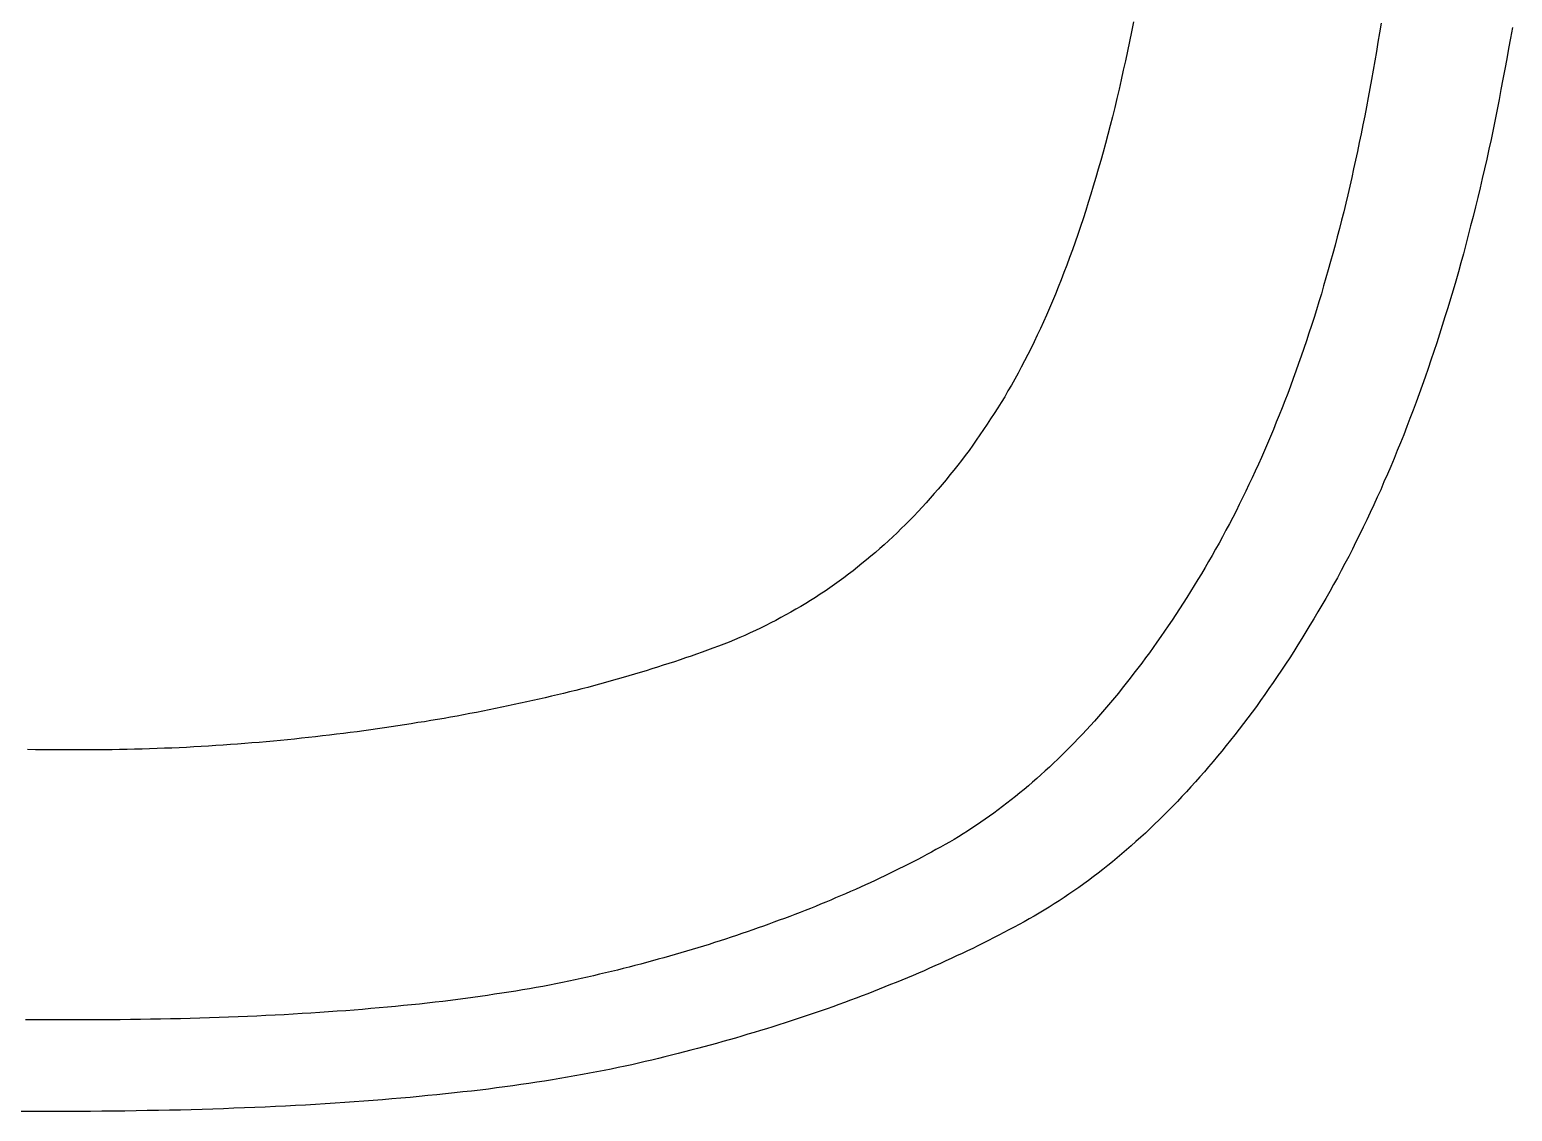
# Model space of a CAD drawing. Header units: millimetres. Extents: x 2698011 to 2856548, y 1019778 to 1210064.
# Drawn here: x 2810713 to 2810891.4, y 1139784.8 to 1139915 of the extents above; entities that cross this region are included whole.
import ezdxf

# ---------------------------------------------------------------- set-up
doc = ezdxf.new("R2010")
doc.units = ezdxf.units.MM
doc.linetypes.add('CONTINUA', pattern=[0])
doc.layers.add('Acce-Baños', color=9, linetype='Continuous')

# ---------------------------------------------------------------- blocks, each defined once
blk = doc.blocks.new('Acc-inod')
at = {"layer": 'Acce-Baños', "linetype": 'CONTINUA'}
for p, q in [((0.52151, -0.18099, 0), (0.52149, -0.18005, 0)), ((0.55403, -0.18107, 0), (0.55402, -0.17981, 0)), ((0.56503, -0.18054, 0), (0.56503, -0.17915, 0)), ((0.52151, -0.18191, 0), (0.52151, -0.18099, 0)), ((0.52153, -0.18285, 0), (0.52151, -0.18191, 0)), ((0.55403, -0.18232, 0), (0.55403, -0.18107, 0)), ((0.56503, -0.18195, 0), (0.56503, -0.18054, 0)), ((0.56503, -0.18336, 0), (0.56503, -0.18195, 0)), ((0.52153, -0.18377, 0), (0.52153, -0.18285, 0)), ((0.52153, -0.18469, 0), (0.52153, -0.18377, 0)), ((0.55403, -0.18359, 0), (0.55403, -0.18232, 0)), ((0.55403, -0.18486, 0), (0.55403, -0.18359, 0)), ((0.56503, -0.18479, 0), (0.56503, -0.18336, 0)), ((0.52153, -0.18561, 0), (0.52153, -0.18469, 0)), ((0.55403, -0.18615, 0), (0.55403, -0.18486, 0)), ((0.56503, -0.1862, 0), (0.56503, -0.18479, 0)), ((0.52153, -0.18654, 0), (0.52153, -0.18561, 0)), ((0.52153, -0.18746, 0), (0.52153, -0.18654, 0)), ((0.55403, -0.18742, 0), (0.55403, -0.18615, 0)), ((0.56503, -0.1876, 0), (0.56503, -0.1862, 0)), ((0.52151, -0.18929, 0), (0.52153, -0.18838, 0)), ((0.52153, -0.18838, 0), (0.52153, -0.18746, 0)), ((0.55401, -0.18993, 0), (0.55403, -0.18868, 0)), ((0.55403, -0.18868, 0), (0.55403, -0.18742, 0)), ((0.56501, -0.18898, 0), (0.56503, -0.1876, 0)), ((0.56501, -0.19036, 0), (0.56501, -0.18898, 0)), ((0.52149, -0.19111, 0), (0.52151, -0.19021, 0)), ((0.52151, -0.19021, 0), (0.52151, -0.18929, 0)), ((0.55401, -0.19118, 0), (0.55401, -0.18993, 0)), ((0.56499, -0.19173, 0), (0.56501, -0.19036, 0)), ((0.52144, -0.19291, 0), (0.52147, -0.19201, 0)), ((0.52147, -0.19201, 0), (0.52149, -0.19111, 0)), ((0.55397, -0.19363, 0), (0.55399, -0.19241, 0)), ((0.55399, -0.19241, 0), (0.55401, -0.19118, 0)), ((0.56497, -0.19309, 0), (0.56499, -0.19173, 0)), ((0.5214, -0.19472, 0), (0.52142, -0.19382, 0)), ((0.52142, -0.19382, 0), (0.52144, -0.19291, 0)), ((0.55395, -0.19484, 0), (0.55397, -0.19363, 0)), ((0.56492, -0.19578, 0), (0.56494, -0.19443, 0)), ((0.56494, -0.19443, 0), (0.56497, -0.19309, 0)), ((0.52133, -0.19651, 0), (0.52137, -0.19562, 0)), ((0.52137, -0.19562, 0), (0.5214, -0.19472, 0)), ((0.55391, -0.19725, 0), (0.55393, -0.19605, 0)), ((0.55393, -0.19605, 0), (0.55395, -0.19484, 0)), ((0.5649, -0.19711, 0), (0.56492, -0.19578, 0)), ((0.52126, -0.19829, 0), (0.5213, -0.19741, 0)), ((0.5213, -0.19741, 0), (0.52133, -0.19651, 0)), ((0.55389, -0.19844, 0), (0.55391, -0.19725, 0)), ((0.56487, -0.19843, 0), (0.5649, -0.19711, 0)), ((0.52116, -0.20005, 0), (0.52122, -0.19917, 0)), ((0.52122, -0.19917, 0), (0.52126, -0.19829, 0)), ((0.55382, -0.20079, 0), (0.55385, -0.19961, 0)), ((0.55385, -0.19961, 0), (0.55389, -0.19844, 0)), ((0.5648, -0.20104, 0), (0.56483, -0.19973, 0)), ((0.56483, -0.19973, 0), (0.56487, -0.19843, 0)), ((0.52107, -0.20182, 0), (0.52112, -0.20094, 0)), ((0.52112, -0.20094, 0), (0.52116, -0.20005, 0)), ((0.55378, -0.20195, 0), (0.55382, -0.20079, 0)), ((0.56476, -0.20233, 0), (0.5648, -0.20104, 0)), ((0.52095, -0.20357, 0), (0.52101, -0.2027, 0)), ((0.52101, -0.2027, 0), (0.52107, -0.20182, 0)), ((0.55369, -0.20424, 0), (0.55374, -0.2031, 0)), ((0.55374, -0.2031, 0), (0.55378, -0.20195, 0)), ((0.56472, -0.20361, 0), (0.56476, -0.20233, 0)), ((0.52083, -0.20531, 0), (0.52089, -0.20445, 0)), ((0.52089, -0.20445, 0), (0.52095, -0.20357, 0)), ((0.55365, -0.20538, 0), (0.55369, -0.20424, 0)), ((0.56462, -0.20614, 0), (0.56466, -0.20487, 0)), ((0.56466, -0.20487, 0), (0.56472, -0.20361, 0)), ((0.52069, -0.20704, 0), (0.52077, -0.20618, 0)), ((0.52077, -0.20618, 0), (0.52083, -0.20531, 0)), ((0.55357, -0.20763, 0), (0.55361, -0.20651, 0)), ((0.55361, -0.20651, 0), (0.55365, -0.20538, 0)), ((0.56457, -0.20739, 0), (0.56462, -0.20614, 0)), ((0.52047, -0.20963, 0), (0.52055, -0.20877, 0)), ((0.52055, -0.20877, 0), (0.52063, -0.20791, 0)), ((0.52063, -0.20791, 0), (0.52069, -0.20704, 0)), ((0.55346, -0.20984, 0), (0.55351, -0.20873, 0)), ((0.55351, -0.20873, 0), (0.55357, -0.20763, 0)), ((0.56445, -0.20986, 0), (0.56451, -0.20863, 0)), ((0.56451, -0.20863, 0), (0.56457, -0.20739, 0)), ((0.52031, -0.21134, 0), (0.52039, -0.21048, 0)), ((0.52039, -0.21048, 0), (0.52047, -0.20963, 0)), ((0.5534, -0.21093, 0), (0.55346, -0.20984, 0)), ((0.56439, -0.21109, 0), (0.56445, -0.20986, 0)), ((0.52013, -0.21302, 0), (0.52022, -0.21218, 0)), ((0.52022, -0.21218, 0), (0.52031, -0.21134, 0)), ((0.55327, -0.21308, 0), (0.55334, -0.21201, 0)), ((0.55334, -0.21201, 0), (0.5534, -0.21093, 0)), ((0.56427, -0.2135, 0), (0.56433, -0.2123, 0)), ((0.56433, -0.2123, 0), (0.56439, -0.21109, 0)), ((0.51995, -0.21471, 0), (0.52003, -0.21386, 0)), ((0.52003, -0.21386, 0), (0.52013, -0.21302, 0)), ((0.55321, -0.21415, 0), (0.55327, -0.21308, 0)), ((0.56419, -0.21468, 0), (0.56427, -0.2135, 0)), ((0.51975, -0.21639, 0), (0.51985, -0.21555, 0)), ((0.51985, -0.21555, 0), (0.51995, -0.21471, 0)), ((0.55307, -0.21626, 0), (0.55314, -0.21521, 0)), ((0.55314, -0.21521, 0), (0.55321, -0.21415, 0)), ((0.56405, -0.21704, 0), (0.56413, -0.21587, 0)), ((0.56413, -0.21587, 0), (0.56419, -0.21468, 0)), ((0.51955, -0.21806, 0), (0.51965, -0.21722, 0)), ((0.51965, -0.21722, 0), (0.51975, -0.21639, 0)), ((0.55292, -0.21833, 0), (0.55299, -0.21729, 0)), ((0.55299, -0.21729, 0), (0.55307, -0.21626, 0)), ((0.56397, -0.21821, 0), (0.56405, -0.21704, 0)), ((0.51934, -0.2197, 0), (0.51944, -0.21888, 0)), ((0.51944, -0.21888, 0), (0.51955, -0.21806, 0)), ((0.55276, -0.22036, 0), (0.55284, -0.21935, 0)), ((0.55284, -0.21935, 0), (0.55292, -0.21833, 0)), ((0.56381, -0.22051, 0), (0.56389, -0.21936, 0)), ((0.56389, -0.21936, 0), (0.56397, -0.21821, 0)), ((0.51912, -0.22134, 0), (0.51922, -0.22052, 0)), ((0.51922, -0.22052, 0), (0.51934, -0.2197, 0)), ((0.55266, -0.22136, 0), (0.55276, -0.22036, 0)), ((0.56372, -0.22164, 0), (0.56381, -0.22051, 0)), ((0.51876, -0.22378, 0), (0.51888, -0.22298, 0)), ((0.51888, -0.22298, 0), (0.519, -0.22216, 0)), ((0.519, -0.22216, 0), (0.51912, -0.22134, 0)), ((0.55249, -0.22335, 0), (0.55258, -0.22236, 0)), ((0.55258, -0.22236, 0), (0.55266, -0.22136, 0)), ((0.56353, -0.22386, 0), (0.56363, -0.22276, 0)), ((0.56363, -0.22276, 0), (0.56372, -0.22164, 0)), ((0.51851, -0.2254, 0), (0.51864, -0.2246, 0)), ((0.51864, -0.2246, 0), (0.51876, -0.22378, 0)), ((0.5523, -0.22529, 0), (0.5524, -0.22433, 0)), ((0.5524, -0.22433, 0), (0.55249, -0.22335, 0)), ((0.56345, -0.22497, 0), (0.56353, -0.22386, 0)), ((0.51825, -0.22699, 0), (0.51839, -0.2262, 0)), ((0.51839, -0.2262, 0), (0.51851, -0.2254, 0)), ((0.55211, -0.22721, 0), (0.55221, -0.22626, 0)), ((0.55221, -0.22626, 0), (0.5523, -0.22529, 0)), ((0.56325, -0.22716, 0), (0.56335, -0.22607, 0)), ((0.56335, -0.22607, 0), (0.56345, -0.22497, 0)), ((0.518, -0.22859, 0), (0.51813, -0.22779, 0)), ((0.51813, -0.22779, 0), (0.51825, -0.22699, 0)), ((0.55189, -0.22908, 0), (0.55201, -0.22815, 0)), ((0.55201, -0.22815, 0), (0.55211, -0.22721, 0)), ((0.56304, -0.2293, 0), (0.56314, -0.22823, 0)), ((0.56314, -0.22823, 0), (0.56325, -0.22716, 0)), ((0.51759, -0.23095, 0), (0.51773, -0.23016, 0)), ((0.51773, -0.23016, 0), (0.51787, -0.22938, 0)), ((0.51787, -0.22938, 0), (0.518, -0.22859, 0)), ((0.55168, -0.23093, 0), (0.55179, -0.23001, 0)), ((0.55179, -0.23001, 0), (0.55189, -0.22908, 0)), ((0.56293, -0.23035, 0), (0.56304, -0.2293, 0)), ((0.51731, -0.23251, 0), (0.51745, -0.23173, 0)), ((0.51745, -0.23173, 0), (0.51759, -0.23095, 0)), ((0.55144, -0.23273, 0), (0.55156, -0.23184, 0)), ((0.55156, -0.23184, 0), (0.55168, -0.23093, 0)), ((0.56269, -0.23243, 0), (0.56281, -0.2314, 0)), ((0.56281, -0.2314, 0), (0.56293, -0.23035, 0)), ((0.51702, -0.23405, 0), (0.51716, -0.23327, 0)), ((0.51716, -0.23327, 0), (0.51731, -0.23251, 0)), ((0.5512, -0.23451, 0), (0.55132, -0.23363, 0)), ((0.55132, -0.23363, 0), (0.55144, -0.23273, 0)), ((0.56246, -0.23449, 0), (0.56258, -0.23347, 0)), ((0.56258, -0.23347, 0), (0.56269, -0.23243, 0)), ((0.51672, -0.23558, 0), (0.51687, -0.23482, 0)), ((0.51687, -0.23482, 0), (0.51702, -0.23405, 0)), ((0.55094, -0.23624, 0), (0.55108, -0.23538, 0)), ((0.55108, -0.23538, 0), (0.5512, -0.23451, 0)), ((0.5622, -0.23649, 0), (0.56234, -0.2355, 0)), ((0.56234, -0.2355, 0), (0.56246, -0.23449, 0)), ((0.51624, -0.23786, 0), (0.5164, -0.2371, 0)), ((0.5164, -0.2371, 0), (0.51656, -0.23634, 0)), ((0.51656, -0.23634, 0), (0.51672, -0.23558, 0)), ((0.55069, -0.23795, 0), (0.55082, -0.2371, 0)), ((0.55082, -0.2371, 0), (0.55094, -0.23624, 0)), ((0.56208, -0.23748, 0), (0.5622, -0.23649, 0)), ((0.51591, -0.23936, 0), (0.51608, -0.23862, 0)), ((0.51608, -0.23862, 0), (0.51624, -0.23786, 0)), ((0.55041, -0.23961, 0), (0.55055, -0.23879, 0)), ((0.55055, -0.23879, 0), (0.55069, -0.23795, 0)), ((0.5618, -0.23942, 0), (0.56194, -0.23845, 0)), ((0.56194, -0.23845, 0), (0.56208, -0.23748, 0)), ((0.51543, -0.2416, 0), (0.51559, -0.24086, 0)), ((0.51559, -0.24086, 0), (0.51575, -0.24012, 0)), ((0.51575, -0.24012, 0), (0.51591, -0.23936, 0)), ((0.55013, -0.24125, 0), (0.55027, -0.24044, 0)), ((0.55027, -0.24044, 0), (0.55041, -0.23961, 0)), ((0.56152, -0.24133, 0), (0.56166, -0.24037, 0)), ((0.56166, -0.24037, 0), (0.5618, -0.23942, 0)), ((0.51508, -0.24308, 0), (0.51525, -0.24234, 0)), ((0.51525, -0.24234, 0), (0.51543, -0.2416, 0)), ((0.54983, -0.24284, 0), (0.54999, -0.24205, 0)), ((0.54999, -0.24205, 0), (0.55013, -0.24125, 0)), ((0.56124, -0.2432, 0), (0.56138, -0.24227, 0)), ((0.56138, -0.24227, 0), (0.56152, -0.24133, 0)), ((0.51472, -0.24455, 0), (0.5149, -0.24382, 0)), ((0.5149, -0.24382, 0), (0.51508, -0.24308, 0)), ((0.54937, -0.24518, 0), (0.54953, -0.24441, 0)), ((0.54953, -0.24441, 0), (0.54969, -0.24363, 0)), ((0.54969, -0.24363, 0), (0.54983, -0.24284, 0)), ((0.56093, -0.24502, 0), (0.56108, -0.24411, 0)), ((0.56108, -0.24411, 0), (0.56124, -0.2432, 0)), ((0.51418, -0.24673, 0), (0.51436, -0.24601, 0)), ((0.51436, -0.24601, 0), (0.51454, -0.24527, 0)), ((0.51454, -0.24527, 0), (0.51472, -0.24455, 0)), ((0.54905, -0.24668, 0), (0.54921, -0.24593, 0)), ((0.54921, -0.24593, 0), (0.54937, -0.24518, 0)), ((0.56061, -0.24681, 0), (0.56077, -0.24592, 0)), ((0.56077, -0.24592, 0), (0.56093, -0.24502, 0)), ((0.5138, -0.24816, 0), (0.514, -0.24745, 0)), ((0.514, -0.24745, 0), (0.51418, -0.24673, 0)), ((0.54871, -0.24815, 0), (0.54888, -0.24742, 0)), ((0.54888, -0.24742, 0), (0.54905, -0.24668, 0)), ((0.56028, -0.24856, 0), (0.56044, -0.24768, 0)), ((0.56044, -0.24768, 0), (0.56061, -0.24681, 0)), ((0.51321, -0.25029, 0), (0.51341, -0.24959, 0)), ((0.51341, -0.24959, 0), (0.51361, -0.24888, 0)), ((0.51361, -0.24888, 0), (0.5138, -0.24816, 0)), ((0.54819, -0.2503, 0), (0.54837, -0.24958, 0)), ((0.54837, -0.24958, 0), (0.54853, -0.24886, 0)), ((0.54853, -0.24886, 0), (0.54871, -0.24815, 0)), ((0.55994, -0.25027, 0), (0.56011, -0.24942, 0)), ((0.56011, -0.24942, 0), (0.56028, -0.24856, 0)), ((0.51281, -0.2517, 0), (0.51301, -0.25099, 0)), ((0.51301, -0.25099, 0), (0.51321, -0.25029, 0)), ((0.54784, -0.25172, 0), (0.54802, -0.25102, 0)), ((0.54802, -0.25102, 0), (0.54819, -0.2503, 0)), ((0.55959, -0.25194, 0), (0.55976, -0.2511, 0)), ((0.55976, -0.2511, 0), (0.55994, -0.25027, 0)), ((0.5122, -0.25378, 0), (0.51241, -0.2531, 0)), ((0.51241, -0.2531, 0), (0.51261, -0.2524, 0)), ((0.51261, -0.2524, 0), (0.51281, -0.2517, 0)), ((0.5473, -0.25384, 0), (0.54748, -0.25314, 0)), ((0.54748, -0.25314, 0), (0.54766, -0.25244, 0)), ((0.54766, -0.25244, 0), (0.54784, -0.25172, 0)), ((0.55923, -0.25357, 0), (0.55941, -0.25276, 0)), ((0.55941, -0.25276, 0), (0.55959, -0.25194, 0)), ((0.51156, -0.25584, 0), (0.51178, -0.25516, 0)), ((0.51178, -0.25516, 0), (0.512, -0.25448, 0)), ((0.512, -0.25448, 0), (0.5122, -0.25378, 0)), ((0.54692, -0.25523, 0), (0.5471, -0.25453, 0)), ((0.5471, -0.25453, 0), (0.5473, -0.25384, 0)), ((0.55866, -0.25596, 0), (0.55885, -0.25516, 0)), ((0.55885, -0.25516, 0), (0.55903, -0.25436, 0)), ((0.55903, -0.25436, 0), (0.55923, -0.25357, 0)), ((0.51113, -0.2572, 0), (0.51134, -0.25652, 0)), ((0.51134, -0.25652, 0), (0.51156, -0.25584, 0)), ((0.54634, -0.2573, 0), (0.54654, -0.25662, 0)), ((0.54654, -0.25662, 0), (0.54673, -0.25593, 0)), ((0.54673, -0.25593, 0), (0.54692, -0.25523, 0)), ((0.55827, -0.25753, 0), (0.55847, -0.25675, 0)), ((0.55847, -0.25675, 0), (0.55866, -0.25596, 0)), ((0.51046, -0.25922, 0), (0.51069, -0.25856, 0)), ((0.51069, -0.25856, 0), (0.51091, -0.25788, 0)), ((0.51091, -0.25788, 0), (0.51113, -0.2572, 0)), ((0.54575, -0.25935, 0), (0.54595, -0.25867, 0)), ((0.54595, -0.25867, 0), (0.54615, -0.25799, 0)), ((0.54615, -0.25799, 0), (0.54634, -0.2573, 0)), ((0.55787, -0.2591, 0), (0.55807, -0.25832, 0)), ((0.55807, -0.25832, 0), (0.55827, -0.25753, 0)), ((0.51, -0.26055, 0), (0.51024, -0.25989, 0)), ((0.51024, -0.25989, 0), (0.51046, -0.25922, 0)), ((0.54534, -0.2607, 0), (0.54554, -0.26002, 0)), ((0.54554, -0.26002, 0), (0.54575, -0.25935, 0)), ((0.55746, -0.26065, 0), (0.55767, -0.25988, 0)), ((0.55767, -0.25988, 0), (0.55787, -0.2591, 0)), ((0.5093, -0.26252, 0), (0.50953, -0.26186, 0)), ((0.50953, -0.26186, 0), (0.50977, -0.26121, 0)), ((0.50977, -0.26121, 0), (0.51, -0.26055, 0)), ((0.54472, -0.26271, 0), (0.54494, -0.26205, 0)), ((0.54494, -0.26205, 0), (0.54514, -0.26138, 0)), ((0.54514, -0.26138, 0), (0.54534, -0.2607, 0)), ((0.55685, -0.26296, 0), (0.55705, -0.2622, 0)), ((0.55705, -0.2622, 0), (0.55726, -0.26143, 0)), ((0.55726, -0.26143, 0), (0.55746, -0.26065, 0)), ((0.50855, -0.26447, 0), (0.50881, -0.26383, 0)), ((0.50881, -0.26383, 0), (0.50906, -0.26318, 0)), ((0.50906, -0.26318, 0), (0.5093, -0.26252, 0)), ((0.54407, -0.2647, 0), (0.54429, -0.26404, 0)), ((0.54429, -0.26404, 0), (0.54451, -0.26338, 0)), ((0.54451, -0.26338, 0), (0.54472, -0.26271, 0)), ((0.55642, -0.26448, 0), (0.55663, -0.26372, 0)), ((0.55663, -0.26372, 0), (0.55685, -0.26296, 0)), ((0.50774, -0.26638, 0), (0.50802, -0.26575, 0)), ((0.50802, -0.26575, 0), (0.50829, -0.26511, 0)), ((0.50829, -0.26511, 0), (0.50855, -0.26447, 0)), ((0.54363, -0.26601, 0), (0.54385, -0.26535, 0)), ((0.54385, -0.26535, 0), (0.54407, -0.2647, 0)), ((0.55598, -0.266, 0), (0.5562, -0.26524, 0)), ((0.5562, -0.26524, 0), (0.55642, -0.26448, 0)), ((0.50687, -0.26826, 0), (0.50717, -0.26764, 0)), ((0.50717, -0.26764, 0), (0.50745, -0.267, 0)), ((0.50745, -0.267, 0), (0.50774, -0.26638, 0)), ((0.54296, -0.26795, 0), (0.54319, -0.26731, 0)), ((0.54319, -0.26731, 0), (0.54341, -0.26666, 0)), ((0.54341, -0.26666, 0), (0.54363, -0.26601, 0)), ((0.55531, -0.26824, 0), (0.55553, -0.2675, 0)), ((0.55553, -0.2675, 0), (0.55575, -0.26674, 0)), ((0.55575, -0.26674, 0), (0.55598, -0.266, 0)), ((0.50625, -0.26949, 0), (0.50657, -0.26888, 0)), ((0.50657, -0.26888, 0), (0.50687, -0.26826, 0)), ((0.54227, -0.26987, 0), (0.5425, -0.26923, 0)), ((0.5425, -0.26923, 0), (0.54274, -0.26859, 0)), ((0.54274, -0.26859, 0), (0.54296, -0.26795, 0)), ((0.55485, -0.26972, 0), (0.55509, -0.26898, 0)), ((0.55509, -0.26898, 0), (0.55531, -0.26824, 0)), ((0.50528, -0.27131, 0), (0.50561, -0.27071, 0)), ((0.50561, -0.27071, 0), (0.50594, -0.27011, 0)), ((0.50594, -0.27011, 0), (0.50625, -0.26949, 0)), ((0.54157, -0.27176, 0), (0.54181, -0.27113, 0)), ((0.54181, -0.27113, 0), (0.54203, -0.27049, 0)), ((0.54203, -0.27049, 0), (0.54227, -0.26987, 0)), ((0.55414, -0.27193, 0), (0.55438, -0.2712, 0)), ((0.55438, -0.2712, 0), (0.55462, -0.27046, 0)), ((0.55462, -0.27046, 0), (0.55485, -0.26972, 0)), ((0.50425, -0.2731, 0), (0.5046, -0.2725, 0)), ((0.5046, -0.2725, 0), (0.50494, -0.2719, 0)), ((0.50494, -0.2719, 0), (0.50528, -0.27131, 0)), ((0.54109, -0.27301, 0), (0.54133, -0.27239, 0)), ((0.54133, -0.27239, 0), (0.54157, -0.27176, 0)), ((0.55366, -0.27338, 0), (0.5539, -0.27265, 0)), ((0.5539, -0.27265, 0), (0.55414, -0.27193, 0)), ((0.50317, -0.27485, 0), (0.50353, -0.27427, 0)), ((0.50353, -0.27427, 0), (0.5039, -0.27369, 0)), ((0.5039, -0.27369, 0), (0.50425, -0.2731, 0)), ((0.54036, -0.27487, 0), (0.5406, -0.27425, 0)), ((0.5406, -0.27425, 0), (0.54085, -0.27363, 0)), ((0.54085, -0.27363, 0), (0.54109, -0.27301, 0)), ((0.55318, -0.27482, 0), (0.55342, -0.2741, 0)), ((0.55342, -0.2741, 0), (0.55366, -0.27338, 0)), ((0.50162, -0.27715, 0), (0.50201, -0.27657, 0)), ((0.50201, -0.27657, 0), (0.50241, -0.27601, 0)), ((0.50241, -0.27601, 0), (0.50279, -0.27543, 0)), ((0.50279, -0.27543, 0), (0.50317, -0.27485, 0)), ((0.5396, -0.27669, 0), (0.53986, -0.27609, 0)), ((0.53986, -0.27609, 0), (0.5401, -0.27547, 0)), ((0.5401, -0.27547, 0), (0.54036, -0.27487, 0)), ((0.55243, -0.27696, 0), (0.55269, -0.27625, 0)), ((0.55269, -0.27625, 0), (0.55293, -0.27553, 0)), ((0.55293, -0.27553, 0), (0.55318, -0.27482, 0)), ((0.50039, -0.27882, 0), (0.50081, -0.27827, 0)), ((0.50081, -0.27827, 0), (0.50122, -0.27771, 0)), ((0.50122, -0.27771, 0), (0.50162, -0.27715, 0)), ((0.53883, -0.27849, 0), (0.53909, -0.27789, 0)), ((0.53909, -0.27789, 0), (0.53935, -0.27729, 0)), ((0.53935, -0.27729, 0), (0.5396, -0.27669, 0)), ((0.55166, -0.27907, 0), (0.55191, -0.27836, 0)), ((0.55191, -0.27836, 0), (0.55217, -0.27766, 0)), ((0.55217, -0.27766, 0), (0.55243, -0.27696, 0)), ((0.49911, -0.28046, 0), (0.49954, -0.27992, 0)), ((0.49954, -0.27992, 0), (0.49997, -0.27938, 0)), ((0.49997, -0.27938, 0), (0.50039, -0.27882, 0)), ((0.53804, -0.28027, 0), (0.53831, -0.27969, 0)), ((0.53831, -0.27969, 0), (0.53857, -0.27909, 0)), ((0.53857, -0.27909, 0), (0.53883, -0.27849, 0)), ((0.55114, -0.28047, 0), (0.5514, -0.27977, 0)), ((0.5514, -0.27977, 0), (0.55166, -0.27907, 0)), ((0.49776, -0.28207, 0), (0.49822, -0.28153, 0)), ((0.49822, -0.28153, 0), (0.49866, -0.28099, 0)), ((0.49866, -0.28099, 0), (0.49911, -0.28046, 0)), ((0.53725, -0.28203, 0), (0.53751, -0.28145, 0)), ((0.53751, -0.28145, 0), (0.53778, -0.28087, 0)), ((0.53778, -0.28087, 0), (0.53804, -0.28027, 0)), ((0.55033, -0.28254, 0), (0.55061, -0.28186, 0)), ((0.55061, -0.28186, 0), (0.55087, -0.28116, 0)), ((0.55087, -0.28116, 0), (0.55114, -0.28047, 0)), ((0.49588, -0.28417, 0), (0.49636, -0.28365, 0)), ((0.49636, -0.28365, 0), (0.49683, -0.28312, 0)), ((0.49683, -0.28312, 0), (0.4973, -0.2826, 0)), ((0.4973, -0.2826, 0), (0.49776, -0.28207, 0)), ((0.53642, -0.28377, 0), (0.5367, -0.28319, 0)), ((0.5367, -0.28319, 0), (0.53697, -0.28261, 0)), ((0.53697, -0.28261, 0), (0.53725, -0.28203, 0)), ((0.54978, -0.2839, 0), (0.55006, -0.28322, 0)), ((0.55006, -0.28322, 0), (0.55033, -0.28254, 0)), ((0.4944, -0.28571, 0), (0.49489, -0.28519, 0)), ((0.49489, -0.28519, 0), (0.49539, -0.28469, 0)), ((0.49539, -0.28469, 0), (0.49588, -0.28417, 0)), ((0.53529, -0.28605, 0), (0.53557, -0.28549, 0)), ((0.53557, -0.28549, 0), (0.53585, -0.28491, 0)), ((0.53585, -0.28491, 0), (0.53614, -0.28435, 0)), ((0.53614, -0.28435, 0), (0.53642, -0.28377, 0)), ((0.54895, -0.28594, 0), (0.54923, -0.28526, 0)), ((0.54923, -0.28526, 0), (0.54951, -0.28458, 0)), ((0.54951, -0.28458, 0), (0.54978, -0.2839, 0)), ((0.49233, -0.2877, 0), (0.49285, -0.2872, 0)), ((0.49285, -0.2872, 0), (0.49338, -0.28671, 0)), ((0.49338, -0.28671, 0), (0.49389, -0.28621, 0)), ((0.49389, -0.28621, 0), (0.4944, -0.28571, 0)), ((0.53443, -0.28772, 0), (0.53471, -0.28716, 0)), ((0.53471, -0.28716, 0), (0.53501, -0.28661, 0)), ((0.53501, -0.28661, 0), (0.53529, -0.28605, 0)), ((0.5481, -0.28793, 0), (0.54839, -0.28727, 0)), ((0.54839, -0.28727, 0), (0.54867, -0.2866, 0)), ((0.54867, -0.2866, 0), (0.54895, -0.28594, 0)), ((0.49069, -0.28915, 0), (0.49125, -0.28867, 0)), ((0.49125, -0.28867, 0), (0.49179, -0.28819, 0)), ((0.49179, -0.28819, 0), (0.49233, -0.2877, 0)), ((0.53353, -0.28936, 0), (0.53383, -0.28882, 0)), ((0.53383, -0.28882, 0), (0.53413, -0.28827, 0)), ((0.53413, -0.28827, 0), (0.53443, -0.28772, 0)), ((0.54751, -0.28924, 0), (0.54781, -0.28859, 0)), ((0.54781, -0.28859, 0), (0.5481, -0.28793, 0)), ((0.48844, -0.29105, 0), (0.48902, -0.29059, 0)), ((0.48902, -0.29059, 0), (0.48958, -0.29011, 0)), ((0.48958, -0.29011, 0), (0.49014, -0.28963, 0)), ((0.49014, -0.28963, 0), (0.49069, -0.28915, 0)), ((0.53262, -0.291, 0), (0.53293, -0.29046, 0)), ((0.53293, -0.29046, 0), (0.53324, -0.28992, 0)), ((0.53324, -0.28992, 0), (0.53353, -0.28936, 0)), ((0.54663, -0.29121, 0), (0.54693, -0.29056, 0)), ((0.54693, -0.29056, 0), (0.54723, -0.2899, 0)), ((0.54723, -0.2899, 0), (0.54751, -0.28924, 0)), ((0.48608, -0.29288, 0), (0.48669, -0.29244, 0)), ((0.48669, -0.29244, 0), (0.48728, -0.29198, 0)), ((0.48728, -0.29198, 0), (0.48787, -0.29152, 0)), ((0.48787, -0.29152, 0), (0.48844, -0.29105, 0)), ((0.5313, -0.29316, 0), (0.53164, -0.29262, 0)), ((0.53164, -0.29262, 0), (0.53198, -0.29208, 0)), ((0.53198, -0.29208, 0), (0.5323, -0.29154, 0)), ((0.5323, -0.29154, 0), (0.53262, -0.291, 0)), ((0.54572, -0.29314, 0), (0.54603, -0.2925, 0)), ((0.54603, -0.2925, 0), (0.54633, -0.29185, 0)), ((0.54633, -0.29185, 0), (0.54663, -0.29121, 0)), ((0.48361, -0.29465, 0), (0.48424, -0.29422, 0)), ((0.48424, -0.29422, 0), (0.48486, -0.29378, 0)), ((0.48486, -0.29378, 0), (0.48548, -0.29334, 0)), ((0.48548, -0.29334, 0), (0.48608, -0.29288, 0)), ((0.53024, -0.29476, 0), (0.5306, -0.29423, 0)), ((0.5306, -0.29423, 0), (0.53095, -0.29369, 0)), ((0.53095, -0.29369, 0), (0.5313, -0.29316, 0)), ((0.5448, -0.29504, 0), (0.5451, -0.2944, 0)), ((0.5451, -0.2944, 0), (0.54542, -0.29378, 0)), ((0.54542, -0.29378, 0), (0.54572, -0.29314, 0)), ((0.48103, -0.29636, 0), (0.48169, -0.29594, 0)), ((0.48169, -0.29594, 0), (0.48234, -0.29552, 0)), ((0.48234, -0.29552, 0), (0.48298, -0.29509, 0)), ((0.48298, -0.29509, 0), (0.48361, -0.29465, 0)), ((0.52913, -0.29634, 0), (0.5295, -0.29581, 0)), ((0.5295, -0.29581, 0), (0.52988, -0.29529, 0)), ((0.52988, -0.29529, 0), (0.53024, -0.29476, 0)), ((0.54416, -0.29629, 0), (0.54448, -0.29567, 0)), ((0.54448, -0.29567, 0), (0.5448, -0.29504, 0)), ((0.47833, -0.29803, 0), (0.47903, -0.29763, 0)), ((0.47903, -0.29763, 0), (0.47971, -0.29721, 0)), ((0.47971, -0.29721, 0), (0.48038, -0.29679, 0)), ((0.48038, -0.29679, 0), (0.48103, -0.29636, 0)), ((0.52754, -0.29842, 0), (0.52794, -0.2979, 0)), ((0.52794, -0.2979, 0), (0.52835, -0.29738, 0)), ((0.52835, -0.29738, 0), (0.52874, -0.29686, 0)), ((0.52874, -0.29686, 0), (0.52913, -0.29634, 0)), ((0.54319, -0.29815, 0), (0.54352, -0.29753, 0)), ((0.54352, -0.29753, 0), (0.54384, -0.29691, 0)), ((0.54384, -0.29691, 0), (0.54416, -0.29629, 0)), ((0.47471, -0.30003, 0), (0.47545, -0.29963, 0)), ((0.47545, -0.29963, 0), (0.47619, -0.29924, 0)), ((0.47619, -0.29924, 0), (0.47691, -0.29884, 0)), ((0.47691, -0.29884, 0), (0.47763, -0.29844, 0)), ((0.47763, -0.29844, 0), (0.47833, -0.29803, 0)), ((0.52628, -0.29997, 0), (0.52671, -0.29946, 0)), ((0.52671, -0.29946, 0), (0.52713, -0.29894, 0)), ((0.52713, -0.29894, 0), (0.52754, -0.29842, 0)), ((0.54221, -0.29998, 0), (0.54253, -0.29936, 0)), ((0.54253, -0.29936, 0), (0.54287, -0.29876, 0)), ((0.54287, -0.29876, 0), (0.54319, -0.29815, 0)), ((0.47163, -0.30156, 0), (0.47241, -0.30118, 0)), ((0.47241, -0.30118, 0), (0.47319, -0.3008, 0)), ((0.47319, -0.3008, 0), (0.47395, -0.30042, 0)), ((0.47395, -0.30042, 0), (0.47471, -0.30003, 0)), ((0.52451, -0.302, 0), (0.52497, -0.3015, 0)), ((0.52497, -0.3015, 0), (0.52541, -0.30099, 0)), ((0.52541, -0.30099, 0), (0.52585, -0.30049, 0)), ((0.52585, -0.30049, 0), (0.52628, -0.29997, 0)), ((0.54117, -0.30179, 0), (0.54153, -0.30119, 0)), ((0.54153, -0.30119, 0), (0.54187, -0.30058, 0)), ((0.54187, -0.30058, 0), (0.54221, -0.29998, 0)), ((0.46753, -0.30338, 0), (0.46837, -0.30302, 0)), ((0.46837, -0.30302, 0), (0.46919, -0.30265, 0)), ((0.46919, -0.30265, 0), (0.47002, -0.30229, 0)), ((0.47002, -0.30229, 0), (0.47083, -0.30193, 0)), ((0.47083, -0.30193, 0), (0.47163, -0.30156, 0)), ((0.52312, -0.30351, 0), (0.52359, -0.30301, 0)), ((0.52359, -0.30301, 0), (0.52406, -0.30251, 0)), ((0.52406, -0.30251, 0), (0.52451, -0.302, 0)), ((0.54007, -0.30359, 0), (0.54044, -0.30299, 0)), ((0.54044, -0.30299, 0), (0.54081, -0.30239, 0)), ((0.54081, -0.30239, 0), (0.54117, -0.30179, 0)), ((0.46227, -0.30544, 0), (0.46318, -0.30511, 0)), ((0.46318, -0.30511, 0), (0.46407, -0.30477, 0)), ((0.46407, -0.30477, 0), (0.46496, -0.30443, 0)), ((0.46496, -0.30443, 0), (0.46582, -0.30408, 0)), ((0.46582, -0.30408, 0), (0.46669, -0.30374, 0)), ((0.46669, -0.30374, 0), (0.46753, -0.30338, 0)), ((0.52117, -0.30551, 0), (0.52167, -0.30501, 0)), ((0.52167, -0.30501, 0), (0.52216, -0.30451, 0)), ((0.52216, -0.30451, 0), (0.52264, -0.30401, 0)), ((0.52264, -0.30401, 0), (0.52312, -0.30351, 0)), ((0.5389, -0.30537, 0), (0.5393, -0.30478, 0)), ((0.5393, -0.30478, 0), (0.53968, -0.30418, 0)), ((0.53968, -0.30418, 0), (0.54007, -0.30359, 0)), ((0.4576, -0.30707, 0), (0.45855, -0.30675, 0)), ((0.45855, -0.30675, 0), (0.4595, -0.30643, 0)), ((0.4595, -0.30643, 0), (0.46043, -0.30611, 0)), ((0.46043, -0.30611, 0), (0.46136, -0.30578, 0)), ((0.46136, -0.30578, 0), (0.46227, -0.30544, 0)), ((0.51964, -0.30698, 0), (0.52016, -0.30649, 0)), ((0.52016, -0.30649, 0), (0.52066, -0.30599, 0)), ((0.52066, -0.30599, 0), (0.52117, -0.30551, 0)), ((0.53766, -0.30714, 0), (0.53808, -0.30655, 0)), ((0.53808, -0.30655, 0), (0.5385, -0.30597, 0)), ((0.5385, -0.30597, 0), (0.5389, -0.30537, 0)), ((0.45165, -0.3089, 0), (0.45266, -0.3086, 0)), ((0.45266, -0.3086, 0), (0.45367, -0.3083, 0)), ((0.45367, -0.3083, 0), (0.45466, -0.30799, 0)), ((0.45466, -0.30799, 0), (0.45566, -0.30769, 0)), ((0.45566, -0.30769, 0), (0.45663, -0.30738, 0)), ((0.45663, -0.30738, 0), (0.4576, -0.30707, 0)), ((0.5175, -0.30892, 0), (0.51805, -0.30844, 0)), ((0.51805, -0.30844, 0), (0.51858, -0.30795, 0)), ((0.51858, -0.30795, 0), (0.51912, -0.30747, 0)), ((0.51912, -0.30747, 0), (0.51964, -0.30698, 0)), ((0.53635, -0.30887, 0), (0.5368, -0.3083, 0)), ((0.5368, -0.3083, 0), (0.53723, -0.30772, 0)), ((0.53723, -0.30772, 0), (0.53766, -0.30714, 0)), ((0.44532, -0.3106, 0), (0.44639, -0.31032, 0)), ((0.44639, -0.31032, 0), (0.44747, -0.31005, 0)), ((0.44747, -0.31005, 0), (0.44853, -0.30977, 0)), ((0.44853, -0.30977, 0), (0.44958, -0.30949, 0)), ((0.44958, -0.30949, 0), (0.45061, -0.30919, 0)), ((0.45061, -0.30919, 0), (0.45165, -0.3089, 0)), ((0.51526, -0.31084, 0), (0.51583, -0.31036, 0)), ((0.51583, -0.31036, 0), (0.51639, -0.30988, 0)), ((0.51639, -0.30988, 0), (0.51695, -0.3094, 0)), ((0.51695, -0.3094, 0), (0.5175, -0.30892, 0)), ((0.53499, -0.31061, 0), (0.53545, -0.31003, 0)), ((0.53545, -0.31003, 0), (0.53591, -0.30945, 0)), ((0.53591, -0.30945, 0), (0.53635, -0.30887, 0)), ((0.43744, -0.3124, 0), (0.4386, -0.31216, 0)), ((0.4386, -0.31216, 0), (0.43974, -0.31191, 0)), ((0.43974, -0.31191, 0), (0.44088, -0.31165, 0)), ((0.44088, -0.31165, 0), (0.442, -0.31139, 0)), ((0.442, -0.31139, 0), (0.44312, -0.31113, 0)), ((0.44312, -0.31113, 0), (0.44422, -0.31087, 0)), ((0.44422, -0.31087, 0), (0.44532, -0.3106, 0)), ((0.51291, -0.31272, 0), (0.51351, -0.31226, 0)), ((0.51351, -0.31226, 0), (0.5141, -0.31178, 0)), ((0.5141, -0.31178, 0), (0.51469, -0.31132, 0)), ((0.51469, -0.31132, 0), (0.51526, -0.31084, 0)), ((0.53355, -0.31231, 0), (0.53404, -0.31175, 0)), ((0.53404, -0.31175, 0), (0.53451, -0.31117, 0)), ((0.53451, -0.31117, 0), (0.53499, -0.31061, 0)), ((0.43392, -0.31313, 0), (0.4351, -0.31289, 0)), ((0.4351, -0.31289, 0), (0.43628, -0.31265, 0)), ((0.43628, -0.31265, 0), (0.43744, -0.3124, 0)), ((0.51108, -0.31412, 0), (0.51169, -0.31365, 0)), ((0.51169, -0.31365, 0), (0.51231, -0.31319, 0)), ((0.51231, -0.31319, 0), (0.51291, -0.31272, 0)), ((0.53153, -0.31456, 0), (0.53205, -0.314, 0)), ((0.53205, -0.314, 0), (0.53255, -0.31343, 0)), ((0.53255, -0.31343, 0), (0.53306, -0.31287, 0)), ((0.53306, -0.31287, 0), (0.53355, -0.31231, 0)), ((0.50855, -0.31596, 0), (0.50919, -0.3155, 0)), ((0.50919, -0.3155, 0), (0.50983, -0.31504, 0)), ((0.50983, -0.31504, 0), (0.51046, -0.31458, 0)), ((0.51046, -0.31458, 0), (0.51108, -0.31412, 0)), ((0.52995, -0.31623, 0), (0.53048, -0.31567, 0)), ((0.53048, -0.31567, 0), (0.53101, -0.31512, 0)), ((0.53101, -0.31512, 0), (0.53153, -0.31456, 0)), ((0.50592, -0.31777, 0), (0.50658, -0.31731, 0)), ((0.50658, -0.31731, 0), (0.50725, -0.31687, 0)), ((0.50725, -0.31687, 0), (0.5079, -0.31641, 0)), ((0.5079, -0.31641, 0), (0.50855, -0.31596, 0)), ((0.52828, -0.31786, 0), (0.52885, -0.31732, 0)), ((0.52885, -0.31732, 0), (0.5294, -0.31677, 0)), ((0.5294, -0.31677, 0), (0.52995, -0.31623, 0)), ((0.50317, -0.31955, 0), (0.50386, -0.3191, 0)), ((0.50386, -0.3191, 0), (0.50456, -0.31866, 0)), ((0.50456, -0.31866, 0), (0.50524, -0.31821, 0)), ((0.50524, -0.31821, 0), (0.50592, -0.31777, 0)), ((0.52657, -0.3195, 0), (0.52715, -0.31896, 0)), ((0.52715, -0.31896, 0), (0.52772, -0.31842, 0)), ((0.52772, -0.31842, 0), (0.52828, -0.31786, 0)), ((0.50032, -0.3213, 0), (0.50103, -0.32086, 0)), ((0.50103, -0.32086, 0), (0.50175, -0.32043, 0)), ((0.50175, -0.32043, 0), (0.50246, -0.31999, 0)), ((0.50246, -0.31999, 0), (0.50317, -0.31955, 0)), ((0.52417, -0.32166, 0), (0.52478, -0.32112, 0)), ((0.52478, -0.32112, 0), (0.52539, -0.32058, 0)), ((0.52539, -0.32058, 0), (0.52598, -0.32004, 0)), ((0.52598, -0.32004, 0), (0.52657, -0.3195, 0)), ((0.49738, -0.32301, 0), (0.49812, -0.32259, 0)), ((0.49812, -0.32259, 0), (0.49886, -0.32217, 0)), ((0.49886, -0.32217, 0), (0.49959, -0.32174, 0)), ((0.49959, -0.32174, 0), (0.50032, -0.3213, 0)), ((0.5223, -0.32325, 0), (0.52293, -0.32272, 0)), ((0.52293, -0.32272, 0), (0.52355, -0.32218, 0)), ((0.52355, -0.32218, 0), (0.52417, -0.32166, 0)), ((0.49356, -0.32507, 0), (0.49434, -0.32467, 0)), ((0.49434, -0.32467, 0), (0.4951, -0.32425, 0)), ((0.4951, -0.32425, 0), (0.49587, -0.32385, 0)), ((0.49587, -0.32385, 0), (0.49663, -0.32343, 0)), ((0.49663, -0.32343, 0), (0.49738, -0.32301, 0)), ((0.52036, -0.32482, 0), (0.52101, -0.3243, 0)), ((0.52101, -0.3243, 0), (0.52166, -0.32378, 0)), ((0.52166, -0.32378, 0), (0.5223, -0.32325, 0)), ((0.4904, -0.32664, 0), (0.4912, -0.32626, 0)), ((0.4912, -0.32626, 0), (0.49199, -0.32586, 0)), ((0.49199, -0.32586, 0), (0.49278, -0.32547, 0)), ((0.49278, -0.32547, 0), (0.49356, -0.32507, 0)), ((0.51767, -0.32689, 0), (0.51835, -0.32637, 0)), ((0.51835, -0.32637, 0), (0.51903, -0.32586, 0)), ((0.51903, -0.32586, 0), (0.5197, -0.32534, 0)), ((0.5197, -0.32534, 0), (0.52036, -0.32482, 0)), ((0.48633, -0.32853, 0), (0.48715, -0.32816, 0)), ((0.48715, -0.32816, 0), (0.48797, -0.32778, 0)), ((0.48797, -0.32778, 0), (0.48878, -0.3274, 0)), ((0.48878, -0.3274, 0), (0.4896, -0.32702, 0)), ((0.4896, -0.32702, 0), (0.4904, -0.32664, 0)), ((0.51558, -0.32842, 0), (0.51629, -0.32792, 0)), ((0.51629, -0.32792, 0), (0.51698, -0.3274, 0)), ((0.51698, -0.3274, 0), (0.51767, -0.32689, 0)), ((0.4821, -0.33032, 0), (0.48296, -0.32998, 0)), ((0.48296, -0.32998, 0), (0.48381, -0.32962, 0)), ((0.48381, -0.32962, 0), (0.48466, -0.32926, 0)), ((0.48466, -0.32926, 0), (0.48549, -0.32889, 0)), ((0.48549, -0.32889, 0), (0.48633, -0.32853, 0)), ((0.51268, -0.33043, 0), (0.51342, -0.32993, 0)), ((0.51342, -0.32993, 0), (0.51415, -0.32943, 0)), ((0.51415, -0.32943, 0), (0.51487, -0.32893, 0)), ((0.51487, -0.32893, 0), (0.51558, -0.32842, 0)), ((0.47774, -0.33203, 0), (0.47862, -0.33169, 0)), ((0.47862, -0.33169, 0), (0.4795, -0.33136, 0)), ((0.4795, -0.33136, 0), (0.48037, -0.33102, 0)), ((0.48037, -0.33102, 0), (0.48124, -0.33068, 0)), ((0.48124, -0.33068, 0), (0.4821, -0.33032, 0)), ((0.51044, -0.33193, 0), (0.51119, -0.33143, 0)), ((0.51119, -0.33143, 0), (0.51194, -0.33093, 0)), ((0.51194, -0.33093, 0), (0.51268, -0.33043, 0)), ((0.4723, -0.33395, 0), (0.47322, -0.33363, 0)), ((0.47322, -0.33363, 0), (0.47413, -0.33331, 0)), ((0.47413, -0.33331, 0), (0.47503, -0.33299, 0)), ((0.47503, -0.33299, 0), (0.47594, -0.33267, 0)), ((0.47594, -0.33267, 0), (0.47684, -0.33235, 0)), ((0.47684, -0.33235, 0), (0.47774, -0.33203, 0)), ((0.50733, -0.33388, 0), (0.50812, -0.3334, 0)), ((0.50812, -0.3334, 0), (0.5089, -0.33292, 0)), ((0.5089, -0.33292, 0), (0.50967, -0.33242, 0)), ((0.50967, -0.33242, 0), (0.51044, -0.33193, 0)), ((0.46665, -0.33574, 0), (0.4676, -0.33544, 0)), ((0.4676, -0.33544, 0), (0.46856, -0.33516, 0)), ((0.46856, -0.33516, 0), (0.4695, -0.33486, 0)), ((0.4695, -0.33486, 0), (0.47044, -0.33456, 0)), ((0.47044, -0.33456, 0), (0.47137, -0.33425, 0)), ((0.47137, -0.33425, 0), (0.4723, -0.33395, 0)), ((0.50412, -0.33581, 0), (0.50493, -0.33533, 0)), ((0.50493, -0.33533, 0), (0.50574, -0.33485, 0)), ((0.50574, -0.33485, 0), (0.50653, -0.33436, 0)), ((0.50653, -0.33436, 0), (0.50733, -0.33388, 0)), ((0.46078, -0.33739, 0), (0.46177, -0.33713, 0)), ((0.46177, -0.33713, 0), (0.46276, -0.33686, 0)), ((0.46276, -0.33686, 0), (0.46374, -0.33658, 0)), ((0.46374, -0.33658, 0), (0.46472, -0.3363, 0)), ((0.46472, -0.3363, 0), (0.46569, -0.33602, 0)), ((0.46569, -0.33602, 0), (0.46665, -0.33574, 0)), ((0.5008, -0.33767, 0), (0.50164, -0.33721, 0)), ((0.50164, -0.33721, 0), (0.50248, -0.33675, 0)), ((0.50248, -0.33675, 0), (0.5033, -0.33627, 0)), ((0.5033, -0.33627, 0), (0.50412, -0.33581, 0)), ((0.45369, -0.33917, 0), (0.45472, -0.33893, 0)), ((0.45472, -0.33893, 0), (0.45574, -0.33868, 0)), ((0.45574, -0.33868, 0), (0.45676, -0.33844, 0)), ((0.45676, -0.33844, 0), (0.45777, -0.33818, 0)), ((0.45777, -0.33818, 0), (0.45878, -0.33792, 0)), ((0.45878, -0.33792, 0), (0.45978, -0.33765, 0)), ((0.45978, -0.33765, 0), (0.46078, -0.33739, 0)), ((0.49824, -0.33903, 0), (0.4991, -0.33858, 0)), ((0.4991, -0.33858, 0), (0.49995, -0.33812, 0)), ((0.49995, -0.33812, 0), (0.5008, -0.33767, 0)), ((0.44522, -0.34096, 0), (0.4463, -0.34075, 0)), ((0.4463, -0.34075, 0), (0.44737, -0.34053, 0)), ((0.44737, -0.34053, 0), (0.44844, -0.34031, 0)), ((0.44844, -0.34031, 0), (0.4495, -0.34009, 0)), ((0.4495, -0.34009, 0), (0.45056, -0.33987, 0)), ((0.45056, -0.33987, 0), (0.4516, -0.33963, 0)), ((0.4516, -0.33963, 0), (0.45265, -0.33941, 0)), ((0.45265, -0.33941, 0), (0.45369, -0.33917, 0)), ((0.49385, -0.3412, 0), (0.49474, -0.34078, 0)), ((0.49474, -0.34078, 0), (0.49563, -0.34035, 0)), ((0.49563, -0.34035, 0), (0.4965, -0.33991, 0)), ((0.4965, -0.33991, 0), (0.49738, -0.33947, 0)), ((0.49738, -0.33947, 0), (0.49824, -0.33903, 0)), ((0.43522, -0.34274, 0), (0.43636, -0.34255, 0)), ((0.43636, -0.34255, 0), (0.43749, -0.34236, 0)), ((0.43749, -0.34236, 0), (0.43861, -0.34216, 0)), ((0.43861, -0.34216, 0), (0.43973, -0.34197, 0)), ((0.43973, -0.34197, 0), (0.44084, -0.34177, 0)), ((0.44084, -0.34177, 0), (0.44194, -0.34157, 0)), ((0.44194, -0.34157, 0), (0.44303, -0.34136, 0)), ((0.44303, -0.34136, 0), (0.44413, -0.34116, 0)), ((0.44413, -0.34116, 0), (0.44522, -0.34096, 0)), ((0.49021, -0.34288, 0), (0.49113, -0.34247, 0)), ((0.49113, -0.34247, 0), (0.49204, -0.34205, 0)), ((0.49204, -0.34205, 0), (0.49294, -0.34162, 0)), ((0.49294, -0.34162, 0), (0.49385, -0.3412, 0)), ((0.43407, -0.34292, 0), (0.43522, -0.34274, 0)), ((0.48647, -0.34449, 0), (0.48741, -0.34409, 0)), ((0.48741, -0.34409, 0), (0.48835, -0.34369, 0)), ((0.48835, -0.34369, 0), (0.48928, -0.34328, 0)), ((0.48928, -0.34328, 0), (0.49021, -0.34288, 0)), ((0.48164, -0.3464, 0), (0.48262, -0.34603, 0)), ((0.48262, -0.34603, 0), (0.48359, -0.34565, 0)), ((0.48359, -0.34565, 0), (0.48456, -0.34527, 0)), ((0.48456, -0.34527, 0), (0.48551, -0.34487, 0)), ((0.48551, -0.34487, 0), (0.48647, -0.34449, 0)), ((0.47666, -0.34822, 0), (0.47766, -0.34786, 0)), ((0.47766, -0.34786, 0), (0.47867, -0.34751, 0)), ((0.47867, -0.34751, 0), (0.47967, -0.34715, 0)), ((0.47967, -0.34715, 0), (0.48066, -0.34678, 0)), ((0.48066, -0.34678, 0), (0.48164, -0.3464, 0)), ((0.4715, -0.34996, 0), (0.47255, -0.34962, 0)), ((0.47255, -0.34962, 0), (0.47358, -0.34927, 0)), ((0.47358, -0.34927, 0), (0.47462, -0.34893, 0)), ((0.47462, -0.34893, 0), (0.47564, -0.34858, 0)), ((0.47564, -0.34858, 0), (0.47666, -0.34822, 0)), ((0.46619, -0.3516, 0), (0.46726, -0.35128, 0)), ((0.46726, -0.35128, 0), (0.46833, -0.35096, 0)), ((0.46833, -0.35096, 0), (0.46939, -0.35062, 0)), ((0.46939, -0.35062, 0), (0.47045, -0.3503, 0)), ((0.47045, -0.3503, 0), (0.4715, -0.34996, 0)), ((0.45958, -0.35342, 0), (0.46069, -0.35312, 0)), ((0.46069, -0.35312, 0), (0.46181, -0.35283, 0)), ((0.46181, -0.35283, 0), (0.46291, -0.35253, 0)), ((0.46291, -0.35253, 0), (0.46401, -0.35223, 0)), ((0.46401, -0.35223, 0), (0.4651, -0.35191, 0)), ((0.4651, -0.35191, 0), (0.46619, -0.3516, 0)), ((0.45275, -0.35511, 0), (0.4539, -0.35484, 0)), ((0.4539, -0.35484, 0), (0.45505, -0.35456, 0)), ((0.45505, -0.35456, 0), (0.45619, -0.35428, 0)), ((0.45619, -0.35428, 0), (0.45733, -0.354, 0)), ((0.45733, -0.354, 0), (0.45846, -0.35371, 0)), ((0.45846, -0.35371, 0), (0.45958, -0.35342, 0)), ((0.44446, -0.35689, 0), (0.44567, -0.35665, 0)), ((0.44567, -0.35665, 0), (0.44686, -0.3564, 0)), ((0.44686, -0.3564, 0), (0.44806, -0.35616, 0)), ((0.44806, -0.35616, 0), (0.44924, -0.3559, 0)), ((0.44924, -0.3559, 0), (0.45042, -0.35564, 0)), ((0.45042, -0.35564, 0), (0.45158, -0.35537, 0)), ((0.45158, -0.35537, 0), (0.45275, -0.35511, 0)), ((0.4346, -0.35873, 0), (0.43586, -0.35851, 0)), ((0.43586, -0.35851, 0), (0.43711, -0.35828, 0)), ((0.43711, -0.35828, 0), (0.43836, -0.35806, 0)), ((0.43836, -0.35806, 0), (0.43959, -0.35783, 0)), ((0.43959, -0.35783, 0), (0.44082, -0.3576, 0)), ((0.44082, -0.3576, 0), (0.44203, -0.35736, 0)), ((0.44203, -0.35736, 0), (0.44325, -0.35713, 0)), ((0.44325, -0.35713, 0), (0.44446, -0.35689, 0))]:
    blk.add_line(p, q, dxfattribs=at)

msp = doc.modelspace()

# ---------------------------------------------------------------- block references
at = {"layer": 'Acce-Baños', "xscale": -1000, "yscale": 1000, "zscale": 1000, "rotation": 90}
msp.add_blockref('Acc-inod', (2810532.679, 1140349.836, -0.02), dxfattribs=at)

doc.saveas('drawing.dxf')
